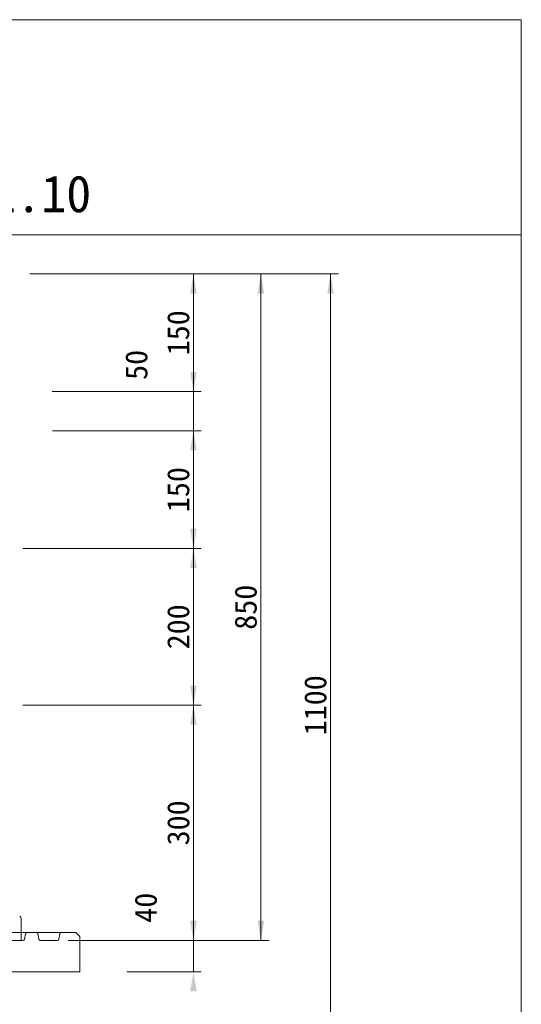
# Model space of a CAD drawing. Units: millimetres, scale not verified. Extents: x -6861 to 6861, y -5221 to 5221.
# Drawn here: x 6221 to 6861, y 1351 to 2607 of the extents above; entities that cross this region are included whole.
import ezdxf
from ezdxf.enums import TextEntityAlignment as Align

# ---------------------------------------------------------------- set-up
doc = ezdxf.new("R2010")
doc.units = ezdxf.units.MM
doc.header["$LTSCALE"] = 20
for name, color, linetype, lineweight in [('0-4_TEMP', 3, 'Continuous', 18), ('0-5_細線', 7, 'Continuous', 18), ('0-7_寸法', 1, 'Continuous', 18), ('0-A_枠線', 6, 'Continuous', 18)]:
    doc.layers.add(name, color=color, linetype=linetype, lineweight=lineweight)
doc.layers.add('0-8_注釈', color=1, linetype='Continuous')
doc.styles.add('ＭＳ ゴシック', font='')
doc.styles.get('ＭＳ ゴシック').set_extended_font_data('MS Gothic')

msp = doc.modelspace()

# ---------------------------------------------------------------- linework, layer by layer
at = {"layer": '0-4_TEMP'}
msp.add_line((1260.93, 2332.35), (6860.93, 2332.35), dxfattribs=at)
at = {"layer": '0-5_細線'}
for p, q in [((6222.8, 1460.38), (6222.8, 1432.35)), ((5815.16, 1442.35), (6230.44, 1442.35)), ((6022.8, 1432.35), (6225.16, 1432.35)), ((6228.48, 1440.74), (6227.12, 1433.95)), ((6230.44, 1442.35), (6292.8, 1442.35)), ((6230.44, 1442.35), (6242.16, 1442.35)), ((6245.48, 1433.95), (6244.12, 1440.74)), ((6269.16, 1432.35), (6247.44, 1432.35)), ((6272.48, 1440.74), (6271.12, 1433.95)), ((6297.8, 1437.35), (6292.8, 1442.35)), ((6297.8, 1437.35), (6297.8, 1392.35)), ((5747.8, 1392.35), (6297.8, 1392.35))]:
    msp.add_line(p, q, dxfattribs=at)
for centre, radius, start, end in [((6219.8, 1460.38), 3, 0.002, 65.162), ((6225.16, 1434.35), 2, 270, 348.691), ((6230.44, 1440.35), 2, 90, 168.691), ((6242.16, 1440.35), 2, 11.309, 90), ((6247.44, 1434.35), 2, 191.309, 270), ((6269.16, 1434.35), 2, 270, 348.691), ((6274.44, 1440.35), 2, 90, 168.691)]:
    msp.add_arc(centre, radius, start, end, dxfattribs=at)
at = {"layer": '0-7_寸法'}
for p, q in [((6233.8, 2282.35), (6538.79, 2282.35)), ((6233.8, 2282.35), (6452.74, 2282.35)), ((6233.8, 2282.35), (6627.65, 2282.35)), ((6233.8, 2282.35), (6452.74, 2282.35)), ((6442.74, 1392.35), (6442.74, 2282.35)), ((6528.79, 1432.35), (6528.79, 2282.35)), ((6617.65, 2282.35), (6617.65, 1182.35)), ((6262.64, 2132.35), (6452.74, 2132.35)), ((6262.64, 2132.35), (6452.74, 2132.35)), ((6262.8, 2132.35), (6452.74, 2132.35)), ((6262.8, 2082.35), (6452.74, 2082.35)), ((6262.8, 2082.35), (6452.74, 2082.35)), ((6225.06, 1932.35), (6452.74, 1932.35)), ((6225.06, 1932.35), (6452.74, 1932.35)), ((6225.06, 1732.35), (6452.74, 1732.35)), ((6225.06, 1732.35), (6452.74, 1732.35)), ((6282.8, 1432.35), (6452.74, 1432.35)), ((6282.8, 1432.35), (6538.79, 1432.35)), ((6282.8, 1432.35), (6452.74, 1432.35)), ((6357.8, 1392.35), (6452.74, 1392.35))]:
    msp.add_line(p, q, dxfattribs=at)
for points in [[(6438.57, 2257.35), (6442.74, 2282.35), (6446.9, 2257.35)], [(6438.57, 2257.35), (6442.74, 2282.35), (6446.9, 2257.35)], [(6524.63, 2257.35), (6528.79, 2282.35), (6532.96, 2257.35)], [(6613.48, 2257.35), (6617.65, 2282.35), (6621.81, 2257.35)], [(6438.57, 2157.35), (6442.74, 2132.35), (6446.9, 2157.35)], [(6438.57, 2157.35), (6442.74, 2132.35), (6446.9, 2157.35)], [(6438.57, 2157.35), (6442.74, 2132.35), (6446.9, 2157.35)], [(6438.57, 2057.35), (6442.74, 2082.35), (6446.9, 2057.35)], [(6438.57, 2057.35), (6442.74, 2082.35), (6446.9, 2057.35)], [(6438.57, 1957.35), (6442.74, 1932.35), (6446.9, 1957.35)], [(6438.57, 1907.35), (6442.74, 1932.35), (6446.9, 1907.35)], [(6438.57, 1757.35), (6442.74, 1732.35), (6446.9, 1757.35)], [(6438.57, 1707.35), (6442.74, 1732.35), (6446.9, 1707.35)], [(6438.57, 1457.35), (6442.74, 1432.35), (6446.9, 1457.35)], [(6438.57, 1457.35), (6442.74, 1432.35), (6446.9, 1457.35)], [(6524.63, 1457.35), (6528.79, 1432.35), (6532.96, 1457.35)], [(6438.57, 1367.35), (6442.74, 1392.35), (6446.9, 1367.35)]]:
    msp.add_solid(points, dxfattribs=at)
at = {"layer": '0-A_枠線'}
for p, q in [((1260.93, 2606.53), (6860.93, 2606.53)), ((6860.93, 2606.53), (6860.93, -1193.47))]:
    msp.add_line(p, q, dxfattribs=at)

# ---------------------------------------------------------------- texts
at = {"layer": '0-7_寸法', "style": 'ＭＳ ゴシック'}
for s, p in [('150', (6445.78, 2178.55)), ('150', (6445.78, 2178.55)), ('50', (6392.41, 2147.17)), ('150', (6445.78, 1978.55)), ('850', (6531.83, 1828.55)), ('200', (6445.78, 1803.55)), ('1100', (6620.69, 1693.95)), ('300', (6445.78, 1553.55)), ('40', (6404.39, 1454.88))]:
    msp.add_text(s, height=28.15, rotation=90, dxfattribs=at).set_placement(p, align=Align.BOTTOM_LEFT)
at = {"layer": '0-8_注釈', "style": 'ＭＳ ゴシック'}
msp.add_text('土被り h=1.10', height=46.92, dxfattribs=at).set_placement((5896.94, 2346.92), align=Align.BOTTOM_LEFT)

doc.saveas('drawing.dxf')
